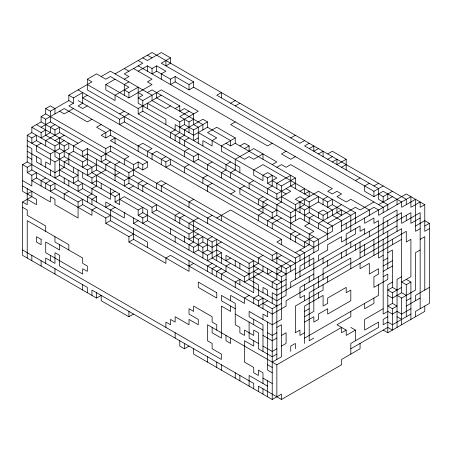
<?xml version="1.0" encoding="UTF-8"?>
<svg xmlns="http://www.w3.org/2000/svg" width="452" height="452" viewBox="0 0 452 452"><rect width="100%" height="100%" fill="white"/><g stroke="black" fill="none" stroke-linecap="round" stroke-linejoin="round"><path stroke-width="0.68" d="M355.436 223.328L355.436 212.655L327.7 228.667L87.321 89.886L87.321 79.207L96.564 73.874L105.808 79.207L110.429 76.541L128.922 87.213L115.057 95.225L115.057 100.559L87.321 84.547M124.3 164.613L124.3 159.279L128.922 156.607L110.429 145.934L105.808 148.601L45.714 113.904L45.714 108.565L50.336 105.898L54.958 108.565L54.958 113.904M87.321 105.898L82.693 108.565L78.072 105.898L82.693 103.231L82.693 92.553L73.45 97.892L73.45 103.231L68.828 100.559L68.828 95.225L91.942 81.88L87.321 79.207M101.186 76.541L110.429 71.201L152.036 95.225L152.036 100.559L165.907 108.565L170.528 105.898M78.072 143.261L59.579 132.589L59.579 127.249L54.958 129.916L41.092 121.91L41.092 116.576L45.714 113.904M45.714 108.565L50.336 111.237L68.828 100.559M115.057 73.874L152.036 52.522L406.286 199.309L406.286 204.649M64.207 140.595L54.958 145.934L31.843 132.589L31.843 127.249L41.092 121.91M41.092 116.576L45.714 119.243L64.207 108.565L87.321 121.91L91.942 119.243M73.45 103.231L68.828 105.898L165.907 161.946L170.528 159.279L170.528 164.613L165.907 167.285L165.907 161.946M87.321 95.225L82.693 97.892L119.678 119.243L128.922 113.904M161.279 95.225L138.171 108.565L105.808 89.886L105.808 84.547L115.057 79.207M124.3 212.655L124.3 217.994L27.222 161.946L27.222 135.255L31.843 132.589M41.092 127.249L50.336 121.91L295.342 263.363M73.45 108.565L64.207 113.904L59.579 111.237M124.3 79.207L128.922 76.541L124.3 73.874L142.792 63.195L138.171 60.528M138.171 71.201L147.414 65.862L152.036 68.534L156.658 65.862L165.907 71.201L161.279 73.874L161.279 79.207M27.222 135.255L31.843 137.928L36.471 135.255L36.471 140.595L59.579 153.94L68.828 148.601L68.828 143.261L64.207 145.934L45.714 135.255L45.714 119.243M31.843 127.249L41.092 132.589L45.714 129.916M54.958 124.582L50.336 127.249L50.336 132.589L41.092 137.928L41.092 132.589M128.922 81.88L124.3 84.547L124.3 95.225M165.907 60.528L165.907 65.862L170.528 63.195L170.528 57.856L161.279 63.195L193.642 81.88L193.642 87.213L189.021 89.886L175.15 81.88L170.528 84.547L170.528 79.207L175.15 76.541L189.021 84.547L193.642 81.88M36.471 140.595L31.843 143.261L31.843 137.928M170.528 79.207L156.658 71.201L152.036 73.874L152.036 68.534M41.092 143.261L36.471 145.934L36.471 151.267L54.958 161.946L64.207 156.607L87.321 169.952L96.564 164.613M59.579 132.589L45.714 140.595L45.714 145.934M124.3 89.886L128.922 92.553L138.171 87.213L138.171 103.231L165.907 119.243L165.907 124.582M54.958 140.595L64.207 135.255M105.808 84.547L128.922 97.892L152.036 84.547L147.414 81.88L152.036 79.207L133.543 68.534M27.222 199.309L36.471 204.649L36.471 199.309L22.6 191.303L22.6 164.613L27.222 161.946M147.414 92.553L152.036 89.886L179.772 105.898L179.772 111.237L184.393 108.565L193.642 113.904L193.642 124.582L198.264 127.249L198.264 143.261M22.6 164.613L27.222 167.285L31.843 164.613M27.222 140.595L50.336 153.94L59.579 148.601L82.693 161.946L87.321 159.279M101.186 124.582L96.564 127.249L105.808 132.589L105.808 137.928L110.429 135.255L110.429 129.916L101.186 135.255L105.808 137.928M119.678 113.904L124.3 111.237M138.171 92.553L142.792 95.225L138.171 97.892L142.792 100.559L161.279 89.886L198.264 111.237L179.772 121.91L147.414 103.231L147.414 108.565M27.222 167.285L27.222 172.619L31.843 169.952L258.358 300.727L262.979 298.06L262.979 308.739M82.693 140.595L73.45 145.934L73.45 151.267L68.828 153.94L68.828 164.613M27.222 172.619L31.843 175.291L36.471 172.619L36.471 177.958L31.843 180.63L91.942 215.321L91.942 209.988L96.564 207.315M295.342 215.321L290.721 217.994L124.3 121.91L119.678 124.582L119.678 119.243M138.171 108.565L138.171 113.904L142.792 111.237L239.871 167.285L239.871 172.619M68.828 159.279L64.207 161.946L64.207 167.285L54.958 172.619L36.471 161.946L36.471 156.607M36.471 124.582L82.693 151.267L87.321 148.601L101.186 156.607L110.429 151.267L133.543 164.613L138.171 161.946L142.792 164.613L147.414 161.946L147.414 167.285L142.792 169.952L138.171 167.285L128.922 172.619L105.808 159.279L101.186 161.946L101.186 156.607M45.714 177.958L41.092 180.63L41.092 185.964M27.222 193.976L31.843 191.303L31.843 196.643L22.6 201.982L22.6 255.357L96.564 298.06L101.186 295.393L101.186 300.733L128.922 316.745L133.543 314.072M50.336 180.63L45.714 183.297L45.714 188.637M96.564 201.982L96.564 196.643L82.693 188.637L82.693 183.297L78.072 185.964L59.579 175.291L54.958 177.958L54.958 161.946M175.15 108.565L179.772 105.898M50.336 185.964L54.958 183.297L54.958 188.637L50.336 191.303L50.336 185.964L36.471 177.958M152.036 207.315L152.036 212.655L156.658 209.988L156.658 204.649L152.036 207.315L91.942 172.619L91.942 167.285L87.321 164.613L82.693 167.285L82.693 161.946M59.579 169.952L73.45 177.958L78.072 175.291L59.579 164.613M189.021 111.237L179.772 116.571L189.021 121.91L193.642 119.243M110.429 188.637L110.429 199.309L78.072 180.63L73.45 183.297L73.45 177.958M295.342 268.703L281.472 276.709L96.564 169.952L87.321 175.291L87.321 169.952M110.429 161.946L105.808 164.613L105.808 169.952L91.942 177.958L54.958 156.607L54.958 145.934M179.772 127.249L184.393 124.582L193.642 129.916L207.508 121.91L207.508 127.249L193.642 135.255L175.15 124.582L175.15 129.916L170.528 132.589L170.528 137.928M68.828 191.303L64.207 193.97L64.207 199.309M119.678 161.946L115.057 164.613L115.057 180.63M82.693 188.637L78.072 191.303L78.072 185.964M230.622 103.231L235.243 100.559M115.057 175.291L119.678 172.619M235.243 105.898L239.871 103.231M54.958 188.637L78.072 201.982L82.693 199.309L82.693 204.649L78.072 207.315M189.021 137.928L184.393 140.595L184.393 145.934M96.564 196.643L91.942 199.309L91.942 204.649M73.45 151.267L124.3 180.63L133.543 175.291L272.228 255.357L276.85 252.691L276.85 263.363M165.907 156.607L161.279 159.279L161.279 164.613M198.264 137.928L193.642 140.595L193.642 129.916M110.429 193.97L115.057 191.303M286.093 274.042L128.922 183.297L124.3 185.964L124.3 180.63M189.021 148.601L184.393 151.267L184.393 156.607M235.243 121.91L230.622 124.582L267.607 145.934L272.228 143.261M115.057 196.643L119.678 193.97L119.678 204.649L115.057 201.982L115.057 196.643L82.693 177.958L82.693 172.619M128.922 188.637L133.543 185.964M142.792 180.63L138.171 183.297L138.171 188.637M110.429 204.649L105.808 207.315L105.808 201.982L276.85 300.727L286.093 295.393L286.093 268.703L318.457 250.018L318.457 239.345L276.85 215.321L267.607 220.661L267.607 226M115.057 201.982L124.3 196.643L147.414 209.988L147.414 220.661L142.792 223.333L142.792 217.994L147.414 215.321M147.414 183.297L142.792 185.964L142.792 191.303M193.642 156.607L198.264 153.94L198.264 159.279L193.642 161.946L193.642 156.607L78.072 89.886M115.057 207.315L110.429 209.988L110.429 220.661L147.414 242.012L147.414 247.351M189.021 164.613L184.393 167.285L184.393 172.619M295.342 188.637L295.342 177.958L235.243 143.261L235.243 137.922L221.378 145.934L221.378 151.267L267.607 177.958L272.228 175.291L272.228 185.964L267.607 188.637L267.607 193.97M82.693 204.649L105.808 217.994L110.429 215.321M165.907 183.297L161.279 185.964L161.279 191.303M226 143.261L230.622 145.934L235.243 143.261M105.808 217.994L105.808 223.333L110.429 220.661M212.129 161.946L207.508 164.613L207.508 169.952M239.871 145.934L244.492 143.261L249.114 145.934L249.114 151.267M119.678 199.309L138.171 209.988L142.792 207.315L142.792 212.655L202.886 247.351L207.508 244.685M244.492 148.601L249.114 145.934M138.171 209.988L138.171 215.321L142.792 212.655M207.508 175.291L202.886 177.958L202.886 183.297M230.622 161.946L226 164.613L226 169.952L221.378 172.619L221.378 177.958M133.543 217.994L133.543 223.333L138.171 220.661M212.129 183.297L207.508 185.964L207.508 191.303M290.721 137.928L295.342 135.255M105.808 223.333L128.922 236.673L133.543 234.006M193.642 199.309L189.021 201.976L189.021 207.315M128.922 236.673L128.922 242.012L133.543 239.345L189.021 271.369L189.021 260.697M179.772 212.655L175.15 215.321L175.15 220.661M286.093 151.267L281.472 153.94L290.721 159.279L295.342 156.607M304.586 140.595L299.964 143.261L216.757 95.225L221.378 92.553L221.378 97.892M184.393 215.321L179.772 217.994L179.772 223.333M272.228 164.613L276.85 161.946L253.736 148.601L235.243 159.273L235.243 169.952L230.622 172.619L230.622 177.958M309.208 143.261L304.586 145.934L378.55 188.637L378.55 199.309L387.793 204.649L387.793 209.988M230.622 193.97L235.243 191.303L78.072 100.559M244.492 185.964L239.871 188.637L239.871 193.97L272.228 212.655L276.85 209.988M253.736 180.625L249.114 183.297L249.114 188.637M276.85 167.285L281.472 164.613L286.093 167.285L290.721 164.613L332.322 188.637L327.7 191.303L332.322 193.97L336.943 191.303L341.571 193.97L336.943 196.643L346.192 201.976L350.814 199.309L369.307 209.988L369.307 215.321M309.208 148.601L313.829 145.934L313.829 151.267L318.457 148.601M198.264 217.994L189.021 223.333L189.021 228.667M212.129 215.321L207.508 217.994L207.508 223.328M267.607 177.958L267.607 183.297L276.85 177.958L267.607 172.619L262.979 175.291L262.979 180.625L253.736 175.291L253.736 169.952L262.979 164.613L327.7 201.976L332.322 199.309L332.322 204.649L350.814 215.321L350.814 231.339M318.457 153.94L323.078 151.267L323.078 156.607M152.036 212.655L189.021 234.006L198.264 228.667M216.757 217.994L230.622 209.988L281.472 239.345L281.472 244.679M327.7 153.94L332.322 151.267L346.192 159.279L346.192 169.952M198.264 234.006L189.021 239.345L189.021 234.006M262.979 196.643L258.358 199.309L258.358 204.649M272.228 180.625L281.472 185.964L295.342 177.958M327.7 159.279L332.322 156.607M193.642 236.673L198.264 239.345L202.886 236.673L202.886 242.012L193.642 247.351L147.414 220.661M267.607 199.309L262.979 201.976L262.979 212.655L258.358 215.321L258.358 220.661M138.171 113.904L276.85 193.97L295.342 183.297M332.322 161.946L336.943 159.279L336.943 164.613L346.192 159.279M212.129 236.673L207.508 239.345L207.508 250.018L202.886 252.691M258.358 209.988L267.607 204.649M221.378 263.363L221.378 252.691L216.757 250.018L207.508 255.357L198.264 250.018L193.642 252.691L193.642 247.351M156.658 209.988L212.129 242.012L216.757 239.345L216.757 260.697M299.964 191.303L304.586 188.637L304.586 193.97L309.208 191.303L309.208 196.643L290.721 185.964L290.721 175.291L276.85 183.297L276.85 188.637M341.571 167.285L346.192 164.613M221.378 242.012L212.129 247.351L202.886 242.012M189.021 266.036L193.642 263.363M281.472 196.643L295.342 204.649L318.457 191.303L355.436 212.655M221.378 252.691L207.508 260.697L207.508 255.357M281.472 217.994L272.228 223.328L272.228 228.667M198.264 159.279L290.721 212.655L304.586 204.649L304.586 199.309M341.571 204.649L323.078 215.321L295.342 199.309L299.964 196.643L309.208 201.976L318.457 196.643L318.457 201.976L332.322 209.988L332.322 215.321L341.571 220.661L341.571 231.339M212.129 263.363L207.508 266.036L207.508 271.369M299.964 207.315L304.586 209.988L318.457 201.976M327.7 196.643L323.078 199.309L323.078 204.649M355.436 180.63L360.058 177.958M216.757 266.036L212.129 268.703L212.129 274.042M230.622 258.024L226 260.697L226 255.357L249.114 268.703L258.358 263.363L258.358 258.024L262.979 255.357M290.721 223.328L299.964 217.994L327.7 234.006M304.586 215.321L309.208 212.655L332.322 226L332.322 231.339L313.829 242.012L156.658 151.267L152.036 153.94L152.036 159.279M221.378 268.703L216.757 271.369L216.757 276.709M230.622 263.363L226 266.03L226 271.369L221.378 274.042L221.378 279.376M313.829 215.321L309.208 217.994L309.208 223.328L304.586 226L313.829 231.339L309.208 234.006L309.208 244.679L295.342 252.691M332.322 204.649L327.7 207.315L327.7 201.976M369.307 183.297L364.679 185.964L364.679 191.303L373.928 196.643L383.172 191.303L401.664 201.976L401.664 207.315L415.529 199.309L415.529 231.339L420.157 228.667M281.472 239.345L276.85 242.012L299.964 255.357L299.964 260.697M295.342 231.339L290.721 234.006L290.721 239.345M373.928 185.964L378.55 183.297M216.757 244.679L249.114 263.363L253.736 260.697L253.736 292.721L133.543 223.333M299.964 234.006L295.342 236.673L295.342 242.012M193.642 87.213L373.928 191.303L383.172 185.964M327.7 223.328L355.436 207.315L360.058 209.988L373.928 201.976M212.129 242.012L212.129 258.024L244.492 276.709L258.358 268.703M281.472 255.357L272.228 260.697L272.228 255.357M313.829 236.673L304.586 242.012L304.586 247.351L110.429 135.255M378.55 193.97L383.172 196.643L392.421 191.303M341.571 226L373.928 207.315L378.55 209.988L378.55 215.321L410.908 196.643L410.908 207.315L420.157 201.982L420.157 207.315L424.778 204.649L424.778 231.339L429.4 228.667M378.55 204.649L392.421 196.643M272.228 271.369L267.607 274.042L267.607 268.703M290.721 260.697L276.85 268.703L276.85 279.376L272.228 282.048L272.228 287.382M156.658 188.637L156.658 183.297L161.279 180.63L295.342 258.024L406.286 193.97L424.778 204.649M276.85 274.042L281.472 271.369L281.472 266.03M249.114 295.393L244.492 298.06L244.492 303.399L230.622 295.393L230.622 300.727M276.85 306.066L258.358 295.393L253.736 298.06L253.736 303.399M253.736 271.369L276.85 284.715L286.093 279.376M295.342 274.042L401.664 212.655L401.664 223.333L420.157 212.655L420.157 308.739M286.093 284.715L276.85 290.054L253.736 276.709M179.772 340.763L179.772 346.102L184.393 348.769L189.021 346.102M267.607 300.727L258.358 306.066L258.358 300.727M313.829 274.042L276.85 295.393L272.228 292.721L272.228 303.399M397.042 226L323.078 268.703L323.078 279.376M360.058 252.691L401.664 228.667L401.664 292.721L406.286 295.393M420.157 217.994L410.908 223.333L410.908 212.655L290.721 282.048L290.721 287.382M262.979 303.399L272.228 308.733L281.472 303.399M415.529 226L424.778 220.661L429.4 223.333L429.4 303.399L415.529 311.405L415.529 316.745M401.664 239.345L309.208 292.721L309.208 340.763L313.829 338.096M424.778 226L429.4 223.333M383.172 255.357L378.55 258.024L378.55 220.661L373.928 223.328L373.928 217.994L364.679 223.328L364.679 217.994M387.793 252.691L392.421 250.018L392.421 287.387L387.793 290.054L392.421 292.721L401.664 287.387M383.172 260.697L387.793 258.024M420.157 239.345L424.778 236.673L424.778 290.054M276.85 327.417L281.472 324.751L281.472 356.775L272.228 362.114M304.586 311.405L309.208 308.739M383.172 266.036L392.421 260.697M276.85 332.757L272.228 335.424L267.607 332.757M304.586 316.745L313.829 311.405L313.829 284.715M383.172 271.369L392.421 266.036M420.157 250.018L415.529 252.691L415.529 290.054L401.664 298.06L397.042 295.393M276.85 338.096L272.228 340.763L262.979 335.424M281.472 335.424L286.093 332.757L286.093 343.43L281.472 346.102M304.586 322.078L313.829 316.745L313.829 322.078L318.457 319.411L318.457 314.072L327.7 308.739L327.7 314.072L350.814 300.727L350.814 290.054L346.192 292.721L346.192 287.387L327.7 298.06L327.7 303.399L323.078 306.066L323.078 295.393L304.586 306.066L304.586 343.43M383.172 276.709L387.793 274.042L387.793 279.376L373.928 287.387L373.928 276.709L378.55 274.042L378.55 268.703L369.307 274.042L369.307 263.363L360.058 268.703L360.058 263.363M276.85 348.769L272.228 351.441L262.979 346.102M304.586 332.757L299.964 335.424L299.964 330.09L295.342 332.757L295.342 306.066L323.078 290.054L323.078 284.715M392.421 282.048L387.793 284.715L387.793 332.757L383.172 330.09M401.664 276.709L397.042 279.376L397.042 327.417M276.85 354.108L272.228 356.775L258.358 348.769L258.358 332.757L253.736 330.09L253.736 335.424L244.492 330.09L244.492 335.424L239.871 332.757L239.871 327.417L235.243 324.751L235.243 303.399L221.378 295.393L221.378 300.727L235.243 308.739M304.586 338.096L378.55 295.393L378.55 284.715M128.922 242.012L165.907 263.363L165.907 258.024L170.528 255.357L272.228 314.072L286.093 306.066L286.093 300.727L406.286 231.339L406.286 242.012L410.908 239.345L410.908 276.709L401.664 282.048L406.286 284.715L410.908 282.048L410.908 319.411M45.714 263.363L45.714 258.03L54.958 263.363L54.958 252.691L59.579 255.357L59.579 266.036L221.378 359.447L221.378 354.108L212.129 348.769L212.129 343.435L207.508 340.763L207.508 324.751L276.85 364.781L341.571 327.417L341.571 332.757L346.192 330.09L346.192 335.424L355.436 330.09L355.436 340.763M401.664 292.721L392.421 298.06L387.793 295.393M383.172 308.739L364.679 319.411L364.679 330.09L378.55 322.084L378.55 327.417L350.814 343.435L350.814 354.108M392.421 303.399L387.793 306.066L392.421 308.739L397.042 306.066L392.421 303.399L392.421 292.721M406.286 300.733L410.908 298.06M429.4 287.387L415.529 295.393L415.529 300.733M387.793 316.745L383.172 319.411L383.172 324.751L387.793 322.084L392.421 324.751L410.908 314.072M406.286 306.066L420.157 298.06M410.908 308.739L401.664 314.072L397.042 311.405L392.421 314.072L387.793 311.405L383.172 314.072L383.172 239.345M350.814 348.769L387.793 327.417L392.421 330.09L392.421 308.739M193.642 348.769L193.642 354.108L272.228 399.478L281.472 394.144L281.472 399.478L341.571 364.787L341.571 359.447L360.058 348.769L360.058 343.435M387.793 332.757L424.778 311.405L424.778 306.066M170.528 57.856L161.279 52.522L147.414 60.528L142.792 57.856M147.414 55.189L152.036 57.856M138.171 65.862L383.172 207.315L383.172 212.655M124.3 68.534L128.922 71.201M207.508 121.91L202.886 119.243L184.393 129.916L184.393 135.255L179.772 137.928L179.772 143.261M235.243 137.922L216.757 127.249L207.508 132.589L216.757 137.922L212.129 140.595L212.129 145.934L202.886 140.595L202.886 145.934M207.508 127.249L230.622 140.595L230.622 145.934M198.264 132.589L244.492 159.273L249.114 156.607L253.736 159.273L262.979 153.94L262.979 159.273M286.093 188.637L290.721 191.303L276.85 199.309L276.85 193.97M267.607 183.297L286.093 193.97M406.286 279.381L410.908 282.048M68.828 95.225L73.45 97.892M392.421 287.387L397.042 290.054M170.528 164.613L313.829 247.351M147.414 161.946L110.429 140.595L115.057 137.928L115.057 143.261M299.964 250.018L304.586 252.691L304.586 268.703M397.042 316.745L401.664 319.411M276.85 258.024L290.721 266.03L290.721 271.369M286.093 268.703L87.321 153.94L82.693 156.607L82.693 151.267M253.736 266.03L281.472 282.048M119.678 193.97L96.564 180.63L91.942 183.297L91.942 177.958M350.814 327.417L355.436 330.09M27.222 145.934L31.843 148.601L31.843 169.952M207.508 250.018L212.129 252.691M216.757 255.357L249.114 274.042M346.192 330.09L336.943 324.751L350.814 316.745L350.814 311.405M27.222 151.267L41.092 159.279L41.092 164.613M138.171 215.321L142.792 217.994M27.222 156.607L31.843 159.279M22.6 180.63L31.843 185.964L31.843 175.291M22.6 185.964L50.336 201.982L50.336 196.643L54.958 199.309L54.958 204.649L78.072 217.994L78.072 201.982M235.243 314.072L262.979 330.09M22.6 201.982L27.222 204.649L27.222 188.637M22.6 207.315L27.222 209.988L27.222 215.327L45.714 226L45.714 231.339M258.358 343.43L249.114 338.096L249.114 322.078M267.607 364.781L272.228 367.453M272.228 372.793L267.607 370.12L267.607 322.078M262.979 378.126L272.228 383.465M267.607 386.138L249.114 375.459L249.114 386.138M22.6 250.024L87.321 287.387L87.321 292.721M281.472 399.478L258.358 386.138L258.358 391.472M406.286 215.321L406.286 220.661M406.286 284.715L406.286 316.745M401.664 298.06L401.664 324.751M397.042 199.309L397.042 204.649M397.042 231.339L397.042 209.988L383.172 217.994L383.172 234.006M392.421 239.345L392.421 244.685M387.793 193.97L387.793 199.309M387.793 220.661L387.793 226M387.793 231.339L387.793 268.703M383.172 196.643L383.172 201.976M373.928 191.303L373.928 196.643M373.928 239.345L373.928 255.357M373.928 298.06L373.928 303.399L364.679 308.739L364.679 303.399M369.307 231.339L369.307 236.673M364.679 234.006L364.679 228.667L360.058 231.339L360.058 226L346.192 234.006L346.192 244.679M364.679 244.685L364.679 255.357M360.058 242.012L360.058 258.024M355.436 228.667L355.436 234.006L341.571 242.012L341.571 236.673L327.7 244.679L327.7 250.018L318.457 255.357L318.457 260.697M355.436 244.685L355.436 250.018M350.814 242.012L350.814 247.351M350.814 268.703L350.814 258.024L299.964 287.382L299.964 298.06L304.586 295.393L304.586 300.727M346.192 223.328L346.192 228.667M346.192 250.018L346.192 255.357M341.571 252.691L341.571 258.024M336.943 207.315L336.943 212.655L341.571 215.321L341.571 209.988L318.457 223.328L318.457 228.667M327.7 217.994L327.7 212.655L323.078 209.988L318.457 212.655L318.457 217.994M327.7 228.667L327.7 239.345M327.7 260.697L327.7 266.03M327.7 276.709L327.7 282.048M323.078 215.321L323.078 220.661M323.078 258.024L323.078 263.363M318.457 276.709L318.457 287.387M318.457 292.721L318.457 298.06M313.829 242.012L313.829 252.691M313.829 279.376L313.829 258.024L299.964 266.03L299.964 276.709M309.208 201.976L309.208 212.655M309.208 255.357L309.208 266.03M309.208 276.709L309.208 282.048M304.586 209.988L304.586 220.661M304.586 284.715L304.586 290.054M299.964 201.976L299.964 212.655M295.342 204.649L295.342 220.661M295.342 258.024L295.342 279.376M295.342 348.769L295.342 343.43L290.721 346.102L290.721 351.441M290.721 212.655L290.721 228.667M281.472 185.964L281.472 201.976L276.85 204.649L276.85 215.321M281.472 276.709L281.472 319.411L272.228 324.751L249.114 311.405L249.114 316.745L262.979 324.751L262.979 351.441M276.85 284.715L276.85 359.447M276.85 364.781L276.85 396.811M272.228 212.655L272.228 217.994M272.228 308.733L272.228 399.478M267.607 295.393L267.607 290.054L262.979 287.382L262.979 292.721M267.607 311.405L267.607 316.745L262.979 314.072L262.979 319.411M267.607 380.799L267.607 396.811M262.979 266.03L262.979 271.369L244.492 282.048L244.492 276.709M262.979 383.465L262.979 372.793L258.358 370.12L258.358 375.459L253.736 372.793L253.736 367.453L244.492 362.114L244.492 340.763L253.736 346.102L253.736 340.763M262.979 388.805L262.979 394.144M258.358 295.393L258.358 284.715L249.114 279.376L249.114 263.363M253.736 319.411L253.736 324.751M253.736 388.805L253.736 383.465L91.942 290.054L91.942 295.393M239.871 263.363L239.871 268.703M239.871 284.715L239.871 279.376L235.243 282.048L235.243 287.387M239.871 375.459L239.871 380.799M235.243 260.697L235.243 266.03M235.243 372.793L235.243 378.126M230.622 306.066L230.622 311.405L221.378 306.066L221.378 338.096L212.129 332.757L212.129 327.417M230.622 338.096L230.622 343.43L226 340.763L226 335.424M221.378 215.321L221.378 220.661M221.378 364.787L221.378 370.12M216.757 330.09L216.757 324.751L212.129 322.078L212.129 316.745L193.642 306.066L193.642 311.405L189.021 308.739L189.021 314.072L198.264 319.411L198.264 324.751L189.021 319.411L189.021 324.751L175.15 316.745L175.15 322.084L170.528 319.411L170.528 324.751L165.907 322.084L165.907 327.417M216.757 362.114L216.757 367.453M207.508 356.775L207.508 362.114M202.886 129.916L202.886 124.582L156.658 97.892L156.658 92.553M202.886 247.351L202.886 258.024M198.264 239.345L198.264 250.018M193.642 220.661L193.642 242.012L189.021 244.685L189.021 250.018M189.021 84.547L189.021 89.886M189.021 121.91L189.021 132.589M184.393 119.243L184.393 124.582M184.393 236.673L184.393 242.012M184.393 343.435L184.393 348.769M179.772 121.91L179.772 132.589L175.15 135.255L175.15 140.595M175.15 76.541L175.15 81.88M175.15 236.673L175.15 242.012M175.15 332.757L175.15 338.096M170.528 228.667L170.528 234.006M156.658 65.862L156.658 71.201M147.414 65.862L147.414 71.201M147.414 156.607L147.414 151.267L152.036 148.601L142.792 143.261L138.171 145.934L138.171 151.267M142.792 100.559L142.792 111.237M142.792 164.613L142.792 169.952M138.171 161.946L138.171 167.285M133.543 164.613L133.543 175.291M133.543 228.667L133.543 239.345M128.922 92.553L128.922 97.892M128.922 172.619L128.922 183.297M128.922 311.405L128.922 316.745M124.3 116.576L124.3 121.91M110.429 145.934L110.429 151.267M105.808 148.601L105.808 159.279M101.186 183.297L101.186 188.637M96.564 159.279L96.564 169.952M96.564 175.291L96.564 185.964L91.942 188.637L91.942 193.97L87.321 196.643L87.321 201.982M96.564 292.721L96.564 298.06M87.321 148.601L87.321 164.613M82.693 284.715L82.693 290.054M78.072 169.952L78.072 180.63M73.45 167.285L73.45 172.619M68.828 180.63L68.828 185.964M68.828 250.018L68.828 244.685L27.222 220.661L27.222 258.03M64.207 145.934L64.207 156.607M64.207 177.958L64.207 183.297M59.579 137.928L59.579 148.601M59.579 153.94L59.579 175.291M59.579 244.685L59.579 250.018L45.714 242.012L45.714 252.691L82.693 274.042L82.693 268.703L87.321 271.369L87.321 266.036L82.693 263.363L82.693 258.03L54.958 242.012L54.958 236.678M54.958 129.916L54.958 135.255M54.958 268.703L54.958 274.042M50.336 111.237L50.336 121.91M50.336 153.94L50.336 164.613L45.714 161.946L45.714 167.285M50.336 169.952L50.336 175.291M50.336 255.357L50.336 260.697M41.092 260.697L41.092 266.036M31.843 255.357L31.843 260.697M216.757 292.721L198.264 282.048L198.264 287.387L216.757 298.06L216.757 292.721M41.092 239.345L36.471 236.678L36.471 242.012L41.092 244.685L41.092 239.345"/></g></svg>
